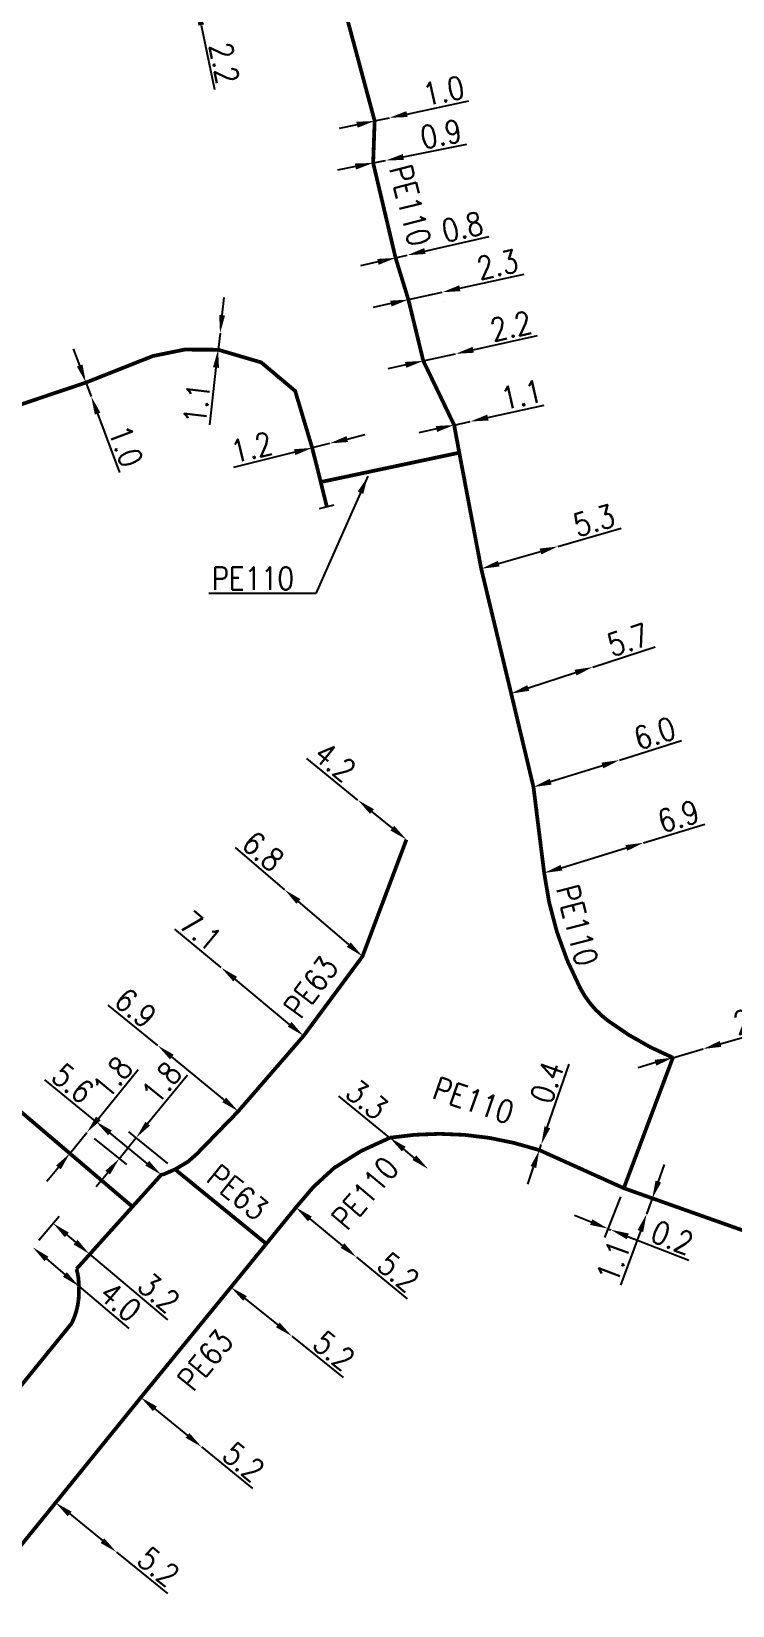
# Model space of a CAD drawing. Header units: millimetres. Extents: x 101000 to 102000, y 121011 to 122007.
# Drawn here: x 101534 to 101580.6, y 121221.8 to 121326.3 of the extents above; entities that cross this region are included whole.
import ezdxf
from ezdxf.enums import TextEntityAlignment as Align

# ---------------------------------------------------------------- set-up
doc = ezdxf.new("R2010")
doc.units = ezdxf.units.MM
doc.header["$PDMODE"] = 34
doc.linetypes.add('L_25_PE', pattern=[2000, 1000, 1000])
doc.layers.get('0').update_dxf_attribs({"linetype": 'CONTINUOUS'})
doc.layers.get('Defpoints').update_dxf_attribs({"linetype": 'CONTINUOUS'})
doc.layers.add('L_150', color=1, linetype='CONTINUOUS')
doc.layers.add('L_340', color=7, linetype='CONTINUOUS')
doc.styles.add('G_ROMANS', font='ROMANS.SHX', dxfattribs={"width": 0.75})
doc.styles.get("Standard").update_dxf_attribs({"font": 'romans.shx', "width": 0.85})
doc.dimstyles.get("Standard").update_dxf_attribs({"dimtxt": 1.5, "dimasz": 1.2, "dimexe": 0.625, "dimexo": 0.625, "dimgap": 0.25, "dimtad": 1, "dimdec": 1, "dimzin": 0, "dimdsep": 46, "dimtxsty": 'Standard', "dimcen": -0.5, "dimadec": 0, "dimazin": 0, "dimtfac": 1, "dimtdec": 1, "dimtmove": 0, "dimatfit": 3, "dimfxl": 0, "dimtolj": 1, "dimtzin": 0, "dimarcsym": 0})

# ---------------------------------------------------------------- blocks, each defined once
blk = doc.blocks.new('*D559')
at = {"layer": 'Defpoints', "color": 0, "linetype": 'Continuous', "transparency": 16777216}
for p in [(101573.35, 121249.5), (101574.86, 121247.78), (101574.86, 121247.78)]:
    blk.add_point(p, dxfattribs=at)
at = {"layer": 'L_150', "color": 0, "linetype": 'Continuous', "lineweight": -2, "transparency": 16777216}
for p, q in [((101575.65, 121249.94), (101576.06, 121251.07)), ((101573.94, 121249.29), (101575.82, 121248.6)), ((101575.24, 121248.82), (101574.86, 121247.78)), ((101574.45, 121246.65), (101573.14, 121243.06))]:
    blk.add_line(p, q, dxfattribs=at)
at = {"layer": 'L_150', "color": 0, "linetype": 'Continuous', "transparency": 16777216}
for points in [[(101575.46, 121250.01), (101575.83, 121249.87), (101575.24, 121248.82)], [(101574.26, 121246.72), (101574.64, 121246.59), (101574.86, 121247.78)]]:
    blk.add_solid(points, dxfattribs=at)
at = {"layer": 'L_150', "color": 0, "linetype": 'Continuous', "transparency": 16777216, "insert": (101572.65, 121244.64), "char_height": 1.5, "attachment_point": 5, "rotation": 69.9713}
blk.add_mtext('\\A1;1.1', dxfattribs=at)
blk = doc.blocks.new('*D560')
at = {"layer": 'Defpoints', "color": 0, "linetype": 'Continuous', "transparency": 16777216}
for p in [(101573.35, 121249.5), (101572.49, 121246.74), (101572.49, 121246.74)]:
    blk.add_point(p, dxfattribs=at)
at = {"layer": 'L_150', "color": 0, "linetype": 'Continuous', "lineweight": -2, "transparency": 16777216}
for p, q in [((101573.13, 121248.92), (101572.07, 121246.23)), ((101571.18, 121247.25), (101570.07, 121247.69)), ((101572.3, 121246.81), (101572.49, 121246.74)), ((101573.61, 121246.3), (101577.68, 121244.71))]:
    blk.add_line(p, q, dxfattribs=at)
at = {"layer": 'L_150', "color": 0, "linetype": 'Continuous', "transparency": 16777216}
for points in [[(101571.26, 121247.43), (101571.11, 121247.06), (101572.3, 121246.81)], [(101573.68, 121246.49), (101573.54, 121246.11), (101572.49, 121246.74)]]:
    blk.add_solid(points, dxfattribs=at)
at = {"layer": 'L_150', "color": 0, "linetype": 'Continuous', "transparency": 16777216, "insert": (101576.57, 121246.22), "char_height": 1.5, "attachment_point": 5, "rotation": 338.658}
blk.add_mtext('\\A1;0.2', dxfattribs=at)
blk = doc.blocks.new('*D561')
at = {"layer": 'Defpoints', "color": 0, "linetype": 'Continuous', "transparency": 16777216}
for p in [(101578.62, 121258.75), (101578.62, 121258.75), (101576.61, 121258.17)]:
    blk.add_point(p, dxfattribs=at)
at = {"layer": 'L_150', "color": 0, "linetype": 'Continuous', "lineweight": -2, "transparency": 16777216}
for p, q in [((101579.78, 121259.09), (101583.63, 121260.2)), ((101576.61, 121258.17), (101578.62, 121258.75)), ((101575.45, 121257.84), (101574.3, 121257.5))]:
    blk.add_line(p, q, dxfattribs=at)
at = {"layer": 'L_150', "color": 0, "linetype": 'Continuous', "transparency": 16777216}
for points in [[(101579.72, 121259.28), (101579.83, 121258.89), (101578.62, 121258.75)], [(101575.4, 121258.03), (101575.51, 121257.64), (101576.61, 121258.17)]]:
    blk.add_solid(points, dxfattribs=at)
at = {"layer": 'L_150', "color": 0, "linetype": 'Continuous', "transparency": 16777216, "insert": (101582, 121260.77), "char_height": 1.5, "attachment_point": 5, "rotation": 16.1341}
blk.add_mtext('\\A1;2.1', dxfattribs=at)
blk = doc.blocks.new('*D562')
at = {"layer": 'Defpoints', "color": 0, "linetype": 'Continuous', "transparency": 16777216}
for p in [(101567.87, 121252.41), (101567.74, 121252.03), (101567.74, 121252.03)]:
    blk.add_point(p, dxfattribs=at)
at = {"layer": 'L_150', "color": 0, "linetype": 'Continuous', "lineweight": -2, "transparency": 16777216}
for p, q in [((101568.27, 121253.54), (101569.73, 121257.73)), ((101567.74, 121252.03), (101567.87, 121252.41)), ((101567.34, 121250.9), (101566.95, 121249.77))]:
    blk.add_line(p, q, dxfattribs=at)
at = {"layer": 'L_150', "color": 0, "linetype": 'Continuous', "transparency": 16777216}
for points in [[(101568.08, 121253.61), (101568.46, 121253.48), (101567.87, 121252.41)], [(101567.16, 121250.97), (101567.53, 121250.84), (101567.74, 121252.03)]]:
    blk.add_solid(points, dxfattribs=at)
at = {"layer": 'L_150', "color": 0, "linetype": 'Continuous', "transparency": 16777216, "insert": (101568.25, 121256.53), "char_height": 1.5, "attachment_point": 5, "rotation": 70.7283}
blk.add_mtext('\\A1;0.4', dxfattribs=at)
blk = doc.blocks.new('*D568')
at = {"layer": 'Defpoints', "color": 0, "linetype": 'Continuous', "transparency": 16777216}
for p in [(101574.66, 121272.45), (101574.66, 121272.45), (101568.06, 121270.44)]:
    blk.add_point(p, dxfattribs=at)
at = {"layer": 'L_150', "color": 0, "linetype": 'Continuous', "lineweight": -2, "transparency": 16777216}
for p, q in [((101574.66, 121272.45), (101578.73, 121273.68)), ((101569.21, 121270.79), (101573.51, 121272.1))]:
    blk.add_line(p, q, dxfattribs=at)
at = {"layer": 'L_150', "color": 0, "linetype": 'Continuous', "transparency": 16777216}
for points in [[(101573.46, 121272.29), (101573.57, 121271.91), (101574.66, 121272.45)], [(101569.15, 121270.98), (101569.27, 121270.6), (101568.06, 121270.44)]]:
    blk.add_solid(points, dxfattribs=at)
at = {"layer": 'L_150', "color": 0, "linetype": 'Continuous', "transparency": 16777216, "insert": (101576.98, 121274.2), "char_height": 1.5, "attachment_point": 5, "rotation": 16.8906}
blk.add_mtext('\\A1;6.9', dxfattribs=at)
blk = doc.blocks.new('*D569')
at = {"layer": 'Defpoints', "color": 0, "linetype": 'Continuous', "transparency": 16777216}
for p in [(101573.07, 121277.94), (101573.07, 121277.94), (101567.35, 121276.15)]:
    blk.add_point(p, dxfattribs=at)
at = {"layer": 'L_150', "color": 0, "linetype": 'Continuous', "lineweight": -2, "transparency": 16777216}
for p, q in [((101573.07, 121277.94), (101577.19, 121279.23)), ((101568.49, 121276.51), (101571.93, 121277.58))]:
    blk.add_line(p, q, dxfattribs=at)
at = {"layer": 'L_150', "color": 0, "linetype": 'Continuous', "transparency": 16777216}
for points in [[(101571.87, 121277.77), (101571.99, 121277.39), (101573.07, 121277.94)], [(101568.43, 121276.7), (101568.55, 121276.31), (101567.35, 121276.15)]]:
    blk.add_solid(points, dxfattribs=at)
at = {"layer": 'L_150', "color": 0, "linetype": 'Continuous', "transparency": 16777216, "insert": (101575.4, 121279.72), "char_height": 1.5, "attachment_point": 5, "rotation": 17.4173}
blk.add_mtext('\\A1;6.0', dxfattribs=at)
blk = doc.blocks.new('*D570')
at = {"layer": 'Defpoints', "color": 0, "linetype": 'Continuous', "transparency": 16777216}
for p in [(101571.29, 121284.12), (101571.29, 121284.12), (101565.87, 121282.36)]:
    blk.add_point(p, dxfattribs=at)
at = {"layer": 'L_150', "color": 0, "linetype": 'Continuous', "lineweight": -2, "transparency": 16777216}
for p, q in [((101571.29, 121284.12), (101575.44, 121285.47)), ((101567.01, 121282.73), (101570.14, 121283.75))]:
    blk.add_line(p, q, dxfattribs=at)
at = {"layer": 'L_150', "color": 0, "linetype": 'Continuous', "transparency": 16777216}
for points in [[(101570.08, 121283.94), (101570.21, 121283.56), (101571.29, 121284.12)], [(101566.94, 121282.92), (101567.07, 121282.54), (101565.87, 121282.36)]]:
    blk.add_solid(points, dxfattribs=at)
at = {"layer": 'L_150', "color": 0, "linetype": 'Continuous', "transparency": 16777216, "insert": (101573.63, 121285.93), "char_height": 1.5, "attachment_point": 5, "rotation": 18.0118}
blk.add_mtext('\\A1;5.7', dxfattribs=at)
blk = doc.blocks.new('*D571')
at = {"layer": 'Defpoints', "color": 0, "linetype": 'Continuous', "transparency": 16777216}
for p in [(101568.97, 121292.13), (101568.97, 121292.13), (101563.88, 121290.65)]:
    blk.add_point(p, dxfattribs=at)
at = {"layer": 'L_150', "color": 0, "linetype": 'Continuous', "lineweight": -2, "transparency": 16777216}
for p, q in [((101568.97, 121292.13), (101573.17, 121293.34)), ((101565.03, 121290.99), (101567.82, 121291.79))]:
    blk.add_line(p, q, dxfattribs=at)
at = {"layer": 'L_150', "color": 0, "linetype": 'Continuous', "transparency": 16777216}
for points in [[(101567.76, 121291.99), (101567.87, 121291.6), (101568.97, 121292.13)], [(101564.98, 121291.18), (101565.09, 121290.8), (101563.88, 121290.65)]]:
    blk.add_solid(points, dxfattribs=at)
at = {"layer": 'L_150', "color": 0, "linetype": 'Continuous', "transparency": 16777216, "insert": (101571.37, 121293.86), "char_height": 1.5, "attachment_point": 5, "rotation": 16.1341}
blk.add_mtext('\\A1;5.3', dxfattribs=at)
blk = doc.blocks.new('*D572')
at = {"layer": 'Defpoints', "color": 0, "linetype": 'Continuous', "transparency": 16777216}
for p in [(101562.08, 121300.2), (101563.15, 121300.43), (101563.15, 121300.43)]:
    blk.add_point(p, dxfattribs=at)
at = {"layer": 'L_150', "color": 0, "linetype": 'Continuous', "lineweight": -2, "transparency": 16777216}
for p, q in [((101564.32, 121300.69), (101568.06, 121301.52)), ((101560.91, 121299.94), (101559.73, 121299.67)), ((101562.08, 121300.2), (101563.15, 121300.43))]:
    blk.add_line(p, q, dxfattribs=at)
at = {"layer": 'L_150', "color": 0, "linetype": 'Continuous', "transparency": 16777216}
for points in [[(101564.28, 121300.89), (101564.37, 121300.5), (101563.15, 121300.43)], [(101560.86, 121300.13), (101560.95, 121299.74), (101562.08, 121300.2)]]:
    blk.add_solid(points, dxfattribs=at)
at = {"layer": 'L_150', "color": 0, "linetype": 'Continuous', "transparency": 16777216, "insert": (101566.56, 121302.21), "char_height": 1.5, "attachment_point": 5, "rotation": 12.5219}
blk.add_mtext('\\A1;1.1', dxfattribs=at)
blk = doc.blocks.new('*D573')
at = {"layer": 'Defpoints', "color": 0, "linetype": 'Continuous', "transparency": 16777216}
for p in [(101562.18, 121304.93), (101562.18, 121304.93), (101560.03, 121304.46)]:
    blk.add_point(p, dxfattribs=at)
at = {"layer": 'L_150', "color": 0, "linetype": 'Continuous', "lineweight": -2, "transparency": 16777216}
for p, q in [((101563.35, 121305.19), (101567.61, 121306.14)), ((101560.03, 121304.46), (101562.18, 121304.93)), ((101558.86, 121304.2), (101557.68, 121303.94))]:
    blk.add_line(p, q, dxfattribs=at)
at = {"layer": 'L_150', "color": 0, "linetype": 'Continuous', "transparency": 16777216}
for points in [[(101563.3, 121305.39), (101563.39, 121305), (101562.18, 121304.93)], [(101558.81, 121304.39), (101558.9, 121304), (101560.03, 121304.46)]]:
    blk.add_solid(points, dxfattribs=at)
at = {"layer": 'L_150', "color": 0, "linetype": 'Continuous', "transparency": 16777216, "insert": (101565.85, 121306.77), "char_height": 1.5, "attachment_point": 5, "rotation": 12.5219}
blk.add_mtext('\\A1;2.2', dxfattribs=at)
blk = doc.blocks.new('*D574')
at = {"layer": 'Defpoints', "color": 0, "linetype": 'Continuous', "transparency": 16777216}
for p in [(101561.29, 121309.02), (101561.29, 121309.02), (101559.04, 121308.53)]:
    blk.add_point(p, dxfattribs=at)
at = {"layer": 'L_150', "color": 0, "linetype": 'Continuous', "lineweight": -2, "transparency": 16777216}
for p, q in [((101562.46, 121309.28), (101566.73, 121310.23)), ((101559.04, 121308.53), (101561.29, 121309.02)), ((101557.87, 121308.27), (101556.7, 121308.01)), ((101559.18, 121307.92), (101559.18, 121307.92)), ((101561.42, 121308.41), (101561.42, 121308.41))]:
    blk.add_line(p, q, dxfattribs=at)
at = {"layer": 'L_150', "color": 0, "linetype": 'Continuous', "transparency": 16777216}
for points in [[(101562.42, 121309.48), (101562.5, 121309.09), (101561.29, 121309.02)], [(101557.83, 121308.46), (101557.92, 121308.07), (101559.04, 121308.53)]]:
    blk.add_solid(points, dxfattribs=at)
at = {"layer": 'L_150', "color": 0, "linetype": 'Continuous', "transparency": 16777216, "insert": (101564.96, 121310.86), "char_height": 1.5, "attachment_point": 5, "rotation": 12.5219}
blk.add_mtext('\\A1;2.3', dxfattribs=at)
blk = doc.blocks.new('*D575')
at = {"layer": 'Defpoints', "color": 0, "linetype": 'Continuous', "transparency": 16777216}
for p in [(101558.19, 121311.3), (101558.97, 121311.48), (101558.97, 121311.48)]:
    blk.add_point(p, dxfattribs=at)
at = {"layer": 'L_150', "color": 0, "linetype": 'Continuous', "lineweight": -2, "transparency": 16777216}
for p, q in [((101560.14, 121311.75), (101564.4, 121312.73)), ((101557.02, 121311.04), (101555.85, 121310.77)), ((101558.19, 121311.3), (101558.97, 121311.48))]:
    blk.add_line(p, q, dxfattribs=at)
at = {"layer": 'L_150', "color": 0, "linetype": 'Continuous', "transparency": 16777216}
for points in [[(101560.09, 121311.95), (101560.18, 121311.56), (101558.97, 121311.48)], [(101556.97, 121311.23), (101557.06, 121310.84), (101558.19, 121311.3)]]:
    blk.add_solid(points, dxfattribs=at)
at = {"layer": 'L_150', "color": 0, "linetype": 'Continuous', "transparency": 16777216, "insert": (101562.63, 121313.35), "char_height": 1.5, "attachment_point": 5, "rotation": 12.8841}
blk.add_mtext('\\A1;0.8', dxfattribs=at)
blk = doc.blocks.new('*D576')
at = {"layer": 'Defpoints', "color": 0, "linetype": 'Continuous', "transparency": 16777216}
for p in [(101556.7, 121317.61), (101557.53, 121317.77), (101557.53, 121317.77)]:
    blk.add_point(p, dxfattribs=at)
at = {"layer": 'L_150', "color": 0, "linetype": 'Continuous', "lineweight": -2, "transparency": 16777216}
for p, q in [((101558.71, 121318.01), (101562.93, 121318.85)), ((101555.52, 121317.37), (101554.34, 121317.13)), ((101556.7, 121317.61), (101557.53, 121317.77))]:
    blk.add_line(p, q, dxfattribs=at)
at = {"layer": 'L_150', "color": 0, "linetype": 'Continuous', "transparency": 16777216}
for points in [[(101555.48, 121317.57), (101555.56, 121317.17), (101556.7, 121317.61)], [(101558.67, 121318.2), (101558.74, 121317.81), (101557.53, 121317.77)]]:
    blk.add_solid(points, dxfattribs=at)
at = {"layer": 'L_150', "color": 0, "linetype": 'Continuous', "transparency": 16777216, "insert": (101561.21, 121319.53), "char_height": 1.5, "attachment_point": 5, "rotation": 11.3113}
blk.add_mtext('\\A1;0.9', dxfattribs=at)
blk = doc.blocks.new('*D577')
at = {"layer": 'Defpoints', "color": 0, "linetype": 'Continuous', "transparency": 16777216}
for p in [(101556.8, 121320.4), (101557.78, 121320.61), (101557.78, 121320.61)]:
    blk.add_point(p, dxfattribs=at)
at = {"layer": 'L_150', "color": 0, "linetype": 'Continuous', "lineweight": -2, "transparency": 16777216}
for p, q in [((101558.95, 121320.86), (101563.05, 121321.73)), ((101556.8, 121320.4), (101557.78, 121320.61)), ((101555.63, 121320.15), (101554.45, 121319.89))]:
    blk.add_line(p, q, dxfattribs=at)
at = {"layer": 'L_150', "color": 0, "linetype": 'Continuous', "transparency": 16777216}
for points in [[(101555.58, 121320.34), (101555.67, 121319.95), (101556.8, 121320.4)], [(101558.91, 121321.05), (101558.99, 121320.66), (101557.78, 121320.61)]]:
    blk.add_solid(points, dxfattribs=at)
at = {"layer": 'L_150', "color": 0, "linetype": 'Continuous', "transparency": 16777216, "insert": (101561.38, 121322.4), "char_height": 1.5, "attachment_point": 5, "rotation": 12.0888}
blk.add_mtext('\\A1;1.0', dxfattribs=at)
blk = doc.blocks.new('*D591')
at = {"layer": 'Defpoints', "color": 0, "linetype": 'Continuous', "transparency": 16777216}
for p in [(101544.59, 121330.1), (101544.59, 121330.1), (101548.25, 121328.61)]:
    blk.add_point(p, dxfattribs=at)
at = {"layer": 'L_340', "color": 0, "linetype": 'Continuous', "lineweight": -2, "transparency": 16777216}
for p, q in [((101544.35, 121331.28), (101544.11, 121332.45)), ((101544.59, 121330.1), (101545.03, 121327.95)), ((101545.2, 121330.23), (101545.2, 121330.23)), ((101547.63, 121328.48), (101544.42, 121327.82)), ((101545.27, 121326.77), (101546.15, 121322.49))]:
    blk.add_line(p, q, dxfattribs=at)
at = {"layer": 'L_340', "color": 0, "linetype": 'Continuous', "transparency": 16777216}
for points in [[(101544.55, 121331.32), (101544.15, 121331.24), (101544.59, 121330.1)], [(101545.47, 121326.81), (101545.08, 121326.73), (101545.03, 121327.95)]]:
    blk.add_solid(points, dxfattribs=at)
at = {"layer": 'L_340', "color": 0, "linetype": 'Continuous', "transparency": 16777216, "insert": (101546.81, 121324.24), "char_height": 1.5, "attachment_point": 5, "rotation": 281.5734}
blk.add_mtext('\\A1;2.2', dxfattribs=at)
blk = doc.blocks.new('*D603')
at = {"layer": 'Defpoints', "color": 0, "linetype": 'Continuous', "transparency": 16777216}
for p in [(101552.65, 121298.68), (101553.81, 121298.98), (101553.81, 121298.98)]:
    blk.add_point(p, dxfattribs=at)
at = {"layer": 'L_150', "color": 0, "linetype": 'Continuous', "lineweight": -2, "transparency": 16777216}
for p, q in [((101554.98, 121299.27), (101556.14, 121299.56)), ((101551.49, 121298.39), (101547.42, 121297.38)), ((101553.81, 121298.98), (101552.65, 121298.68))]:
    blk.add_line(p, q, dxfattribs=at)
at = {"layer": 'L_150', "color": 0, "linetype": 'Continuous', "transparency": 16777216}
for points in [[(101554.93, 121299.46), (101555.03, 121299.07), (101553.81, 121298.98)], [(101551.44, 121298.59), (101551.53, 121298.2), (101552.65, 121298.68)]]:
    blk.add_solid(points, dxfattribs=at)
at = {"layer": 'L_150', "color": 0, "linetype": 'Continuous', "transparency": 16777216, "insert": (101548.63, 121298.71), "char_height": 1.5, "attachment_point": 5, "rotation": 14.0032}
blk.add_mtext('\\A1;1.2', dxfattribs=at)
blk = doc.blocks.new('*D604')
at = {"layer": 'Defpoints', "color": 0, "linetype": 'Continuous', "transparency": 16777216}
for p in [(101546.53, 121306.3), (101546.53, 121306.3), (101546.4, 121305.2)]:
    blk.add_point(p, dxfattribs=at)
at = {"layer": 'L_150', "color": 0, "linetype": 'Continuous', "lineweight": -2, "transparency": 16777216}
for p, q in [((101546.66, 121307.49), (101546.8, 121308.68)), ((101546.53, 121306.3), (101546.4, 121305.2)), ((101546.26, 121304.01), (101545.82, 121300.21))]:
    blk.add_line(p, q, dxfattribs=at)
at = {"layer": 'L_150', "color": 0, "linetype": 'Continuous', "transparency": 16777216}
for points in [[(101546.47, 121307.51), (101546.86, 121307.47), (101546.53, 121306.3)], [(101546.06, 121304.04), (101546.46, 121303.99), (101546.4, 121305.2)]]:
    blk.add_solid(points, dxfattribs=at)
at = {"layer": 'L_150', "color": 0, "linetype": 'Continuous', "transparency": 16777216, "insert": (101544.98, 121301.63), "char_height": 1.5, "attachment_point": 5, "rotation": 83.4055}
blk.add_mtext('\\A1;1.1', dxfattribs=at)
blk = doc.blocks.new('L_340_07')
at = {"color": 0, "linetype": 'Continuous', "const_width": 0.25, "flags": 128}
blk.add_lwpolyline([(0, 0), (1.25, 0)], dxfattribs=at)
at = {"color": 0, "linetype": 'Continuous', "flags": 128}
blk.add_lwpolyline([(1.25, -0.5), (1.25, 0.5)], dxfattribs=at)
at = {"color": 0, "linetype": 'Continuous', "style": 'G_ROMANS', "width": 0.75, "flags": 3}
for tag, p in [('DEF_LEG', (0.72, -3.47)), ('DEF_COUP', (0.72, -5.97)), ('DEF_TYPE', (0.72, -8.47))]:
    blk.add_attdef(tag, text='', height=1.2, dxfattribs=at).set_placement(p, align=Align.MIDDLE)
blk = doc.blocks.new('*D616')
at = {"layer": 'Defpoints', "color": 0, "linetype": 'Continuous', "transparency": 16777216}
for p in [(101537.62, 121303.02), (101537.97, 121302.09), (101537.97, 121302.09)]:
    blk.add_point(p, dxfattribs=at)
at = {"layer": 'L_150', "color": 0, "linetype": 'Continuous', "lineweight": -2, "transparency": 16777216}
for p, q in [((101537.21, 121304.15), (101536.79, 121305.27)), ((101537.62, 121303.02), (101537.97, 121302.09)), ((101538.39, 121300.96), (101539.86, 121297.04))]:
    blk.add_line(p, q, dxfattribs=at)
at = {"layer": 'L_150', "color": 0, "linetype": 'Continuous', "transparency": 16777216}
for points in [[(101537.39, 121304.22), (101537.02, 121304.08), (101537.62, 121303.02)], [(101538.58, 121301.03), (101538.21, 121300.89), (101537.97, 121302.09)]]:
    blk.add_solid(points, dxfattribs=at)
at = {"layer": 'L_150', "color": 0, "linetype": 'Continuous', "transparency": 16777216, "insert": (101540.27, 121298.79), "char_height": 1.5, "attachment_point": 5, "rotation": 290.4404}
blk.add_mtext('\\A1;1.0', dxfattribs=at)
blk = doc.blocks.new('*D617')
at = {"layer": 'Defpoints', "color": 0, "linetype": 'Continuous', "transparency": 16777216}
for p in [(101555.69, 121275.28), (101555.69, 121275.28), (101558.91, 121272.66)]:
    blk.add_point(p, dxfattribs=at)
at = {"layer": 'L_150', "color": 0, "linetype": 'Continuous', "lineweight": -2, "transparency": 16777216}
for p, q in [((101555.69, 121275.28), (101552.3, 121278.05)), ((101557.98, 121273.42), (101556.62, 121274.53))]:
    blk.add_line(p, q, dxfattribs=at)
at = {"layer": 'L_150', "color": 0, "linetype": 'Continuous', "transparency": 16777216}
for points in [[(101556.75, 121274.68), (101556.49, 121274.37), (101555.69, 121275.28)], [(101558.1, 121273.57), (101557.85, 121273.26), (101558.91, 121272.66)]]:
    blk.add_solid(points, dxfattribs=at)
at = {"layer": 'L_150', "color": 0, "linetype": 'Continuous', "transparency": 16777216, "insert": (101554.16, 121277.82), "char_height": 1.5, "attachment_point": 5, "rotation": 320.8073}
blk.add_mtext('\\A1;4.2', dxfattribs=at)
blk = doc.blocks.new('*D618')
at = {"layer": 'Defpoints', "color": 0, "linetype": 'Continuous', "transparency": 16777216}
for p in [(101550.83, 121269.32), (101550.83, 121269.32), (101555.99, 121264.9)]:
    blk.add_point(p, dxfattribs=at)
at = {"layer": 'L_150', "color": 0, "linetype": 'Continuous', "lineweight": -2, "transparency": 16777216}
for p, q in [((101550.83, 121269.32), (101547.56, 121272.13)), ((101555.08, 121265.68), (101551.74, 121268.54))]:
    blk.add_line(p, q, dxfattribs=at)
at = {"layer": 'L_150', "color": 0, "linetype": 'Continuous', "transparency": 16777216}
for points in [[(101551.87, 121268.7), (101551.61, 121268.39), (101550.83, 121269.32)], [(101555.21, 121265.83), (101554.95, 121265.53), (101555.99, 121264.9)]]:
    blk.add_solid(points, dxfattribs=at)
at = {"layer": 'L_150', "color": 0, "linetype": 'Continuous', "transparency": 16777216, "insert": (101549.39, 121271.88), "char_height": 1.5, "attachment_point": 5, "rotation": 319.3919}
blk.add_mtext('\\A1;6.8', dxfattribs=at)
blk = doc.blocks.new('*D619')
at = {"layer": 'Defpoints', "color": 0, "linetype": 'Continuous', "transparency": 16777216}
for p in [(101546.61, 121264.15), (101546.61, 121264.15), (101552.08, 121259.62)]:
    blk.add_point(p, dxfattribs=at)
at = {"layer": 'L_150', "color": 0, "linetype": 'Continuous', "lineweight": -2, "transparency": 16777216}
for p, q in [((101546.61, 121264.15), (101543.53, 121266.71)), ((101551.15, 121260.38), (101547.54, 121263.38))]:
    blk.add_line(p, q, dxfattribs=at)
at = {"layer": 'L_150', "color": 0, "linetype": 'Continuous', "transparency": 16777216}
for points in [[(101547.66, 121263.54), (101547.41, 121263.23), (101546.61, 121264.15)], [(101551.28, 121260.54), (101551.03, 121260.23), (101552.08, 121259.62)]]:
    blk.add_solid(points, dxfattribs=at)
at = {"layer": 'L_150', "color": 0, "linetype": 'Continuous', "transparency": 16777216, "insert": (101545.25, 121266.58), "char_height": 1.5, "attachment_point": 5, "rotation": 320.3338}
blk.add_mtext('\\A1;7.1', dxfattribs=at)
blk = doc.blocks.new('*D620')
at = {"layer": 'Defpoints', "color": 0, "linetype": 'Continuous', "transparency": 16777216}
for p in [(101542.39, 121258.98), (101542.39, 121258.98), (101547.74, 121254.61)]:
    blk.add_point(p, dxfattribs=at)
at = {"layer": 'L_150', "color": 0, "linetype": 'Continuous', "lineweight": -2, "transparency": 16777216}
for p, q in [((101542.39, 121258.98), (101539.1, 121261.66)), ((101546.81, 121255.37), (101543.32, 121258.22))]:
    blk.add_line(p, q, dxfattribs=at)
at = {"layer": 'L_150', "color": 0, "linetype": 'Continuous', "transparency": 16777216}
for points in [[(101543.45, 121258.37), (101543.2, 121258.06), (101542.39, 121258.98)], [(101546.93, 121255.52), (101546.68, 121255.21), (101547.74, 121254.61)]]:
    blk.add_solid(points, dxfattribs=at)
at = {"layer": 'L_150', "color": 0, "linetype": 'Continuous', "transparency": 16777216, "insert": (101540.92, 121261.47), "char_height": 1.5, "attachment_point": 5, "rotation": 320.7547}
blk.add_mtext('\\A1;6.9', dxfattribs=at)
blk = doc.blocks.new('*D621')
at = {"layer": 'Defpoints', "color": 0, "linetype": 'Continuous', "transparency": 16777216}
for p in [(101538.28, 121253.93), (101538.28, 121253.93), (101542.62, 121250.39)]:
    blk.add_point(p, dxfattribs=at)
at = {"layer": 'L_150', "color": 0, "linetype": 'Continuous', "lineweight": -2, "transparency": 16777216}
for p, q in [((101538.28, 121253.93), (101534.89, 121256.7)), ((101541.69, 121251.15), (101539.21, 121253.17))]:
    blk.add_line(p, q, dxfattribs=at)
at = {"layer": 'L_150', "color": 0, "linetype": 'Continuous', "transparency": 16777216}
for points in [[(101539.34, 121253.33), (101539.09, 121253.02), (101538.28, 121253.93)], [(101541.82, 121251.31), (101541.57, 121251), (101542.62, 121250.39)]]:
    blk.add_solid(points, dxfattribs=at)
at = {"layer": 'L_150', "color": 0, "linetype": 'Continuous', "transparency": 16777216, "insert": (101536.75, 121256.47), "char_height": 1.5, "attachment_point": 5, "rotation": 320.8051}
blk.add_mtext('\\A1;5.6', dxfattribs=at)
blk = doc.blocks.new('*D622')
at = {"layer": 'Defpoints', "color": 0, "linetype": 'Continuous', "transparency": 16777216}
for p in [(101537.69, 121253.21), (101539.83, 121251.46), (101543.54, 121250.75)]:
    blk.add_point(p, dxfattribs=at)
at = {"layer": 'L_150', "color": 0, "linetype": 'Continuous', "lineweight": -2, "transparency": 16777216}
for p, q in [((101541.72, 121253.79), (101544.37, 121257.04)), ((101538.17, 121252.81), (101540.31, 121251.07)), ((101539.83, 121251.46), (101540.96, 121252.86)), ((101543.06, 121251.15), (101540.48, 121253.25)), ((101539.07, 121250.53), (101538.31, 121249.6))]:
    blk.add_line(p, q, dxfattribs=at)
at = {"layer": 'L_150', "color": 0, "linetype": 'Continuous', "transparency": 16777216}
for points in [[(101541.57, 121253.91), (101541.88, 121253.66), (101540.96, 121252.86)], [(101538.91, 121250.66), (101539.22, 121250.41), (101539.83, 121251.46)]]:
    blk.add_solid(points, dxfattribs=at)
at = {"layer": 'L_150', "color": 0, "linetype": 'Continuous', "transparency": 16777216, "insert": (101542.65, 121256.51), "char_height": 1.5, "attachment_point": 5, "rotation": 50.8068}
blk.add_mtext('\\A1;1.8', dxfattribs=at)
blk = doc.blocks.new('*D623')
at = {"layer": 'Defpoints', "color": 0, "linetype": 'Continuous', "transparency": 16777216}
for p in [(101537.69, 121253.21), (101537.69, 121253.21), (101536.55, 121251.81)]:
    blk.add_point(p, dxfattribs=at)
at = {"layer": 'L_150', "color": 0, "linetype": 'Continuous', "lineweight": -2, "transparency": 16777216}
for p, q in [((101538.45, 121254.14), (101541.09, 121257.38)), ((101536.55, 121251.81), (101537.69, 121253.21)), ((101535.79, 121250.88), (101535.03, 121249.95))]:
    blk.add_line(p, q, dxfattribs=at)
at = {"layer": 'L_150', "color": 0, "linetype": 'Continuous', "transparency": 16777216}
for points in [[(101538.29, 121254.26), (101538.6, 121254.01), (101537.69, 121253.21)], [(101535.64, 121251.01), (101535.95, 121250.75), (101536.55, 121251.81)]]:
    blk.add_solid(points, dxfattribs=at)
at = {"layer": 'L_150', "color": 0, "linetype": 'Continuous', "transparency": 16777216, "insert": (101539.38, 121256.86), "char_height": 1.5, "attachment_point": 5, "rotation": 50.8068}
blk.add_mtext('\\A1;1.8', dxfattribs=at)
blk = doc.blocks.new('*D628')
at = {"layer": 'Defpoints', "color": 0, "linetype": 'Continuous', "transparency": 16777216}
for p in [(101535.44, 121247.17), (101534.09, 121245.57), (101536.99, 121244.13)]:
    blk.add_point(p, dxfattribs=at)
at = {"layer": 'L_150', "color": 0, "linetype": 'Continuous', "lineweight": -2, "transparency": 16777216}
for p, q in [((101534.49, 121246.05), (101535.84, 121247.65)), ((101536.35, 121246.4), (101536.93, 121245.91)), ((101537.4, 121244.61), (101538.25, 121245.61)), ((101537.84, 121245.14), (101543.03, 121240.75))]:
    blk.add_line(p, q, dxfattribs=at)
at = {"layer": 'L_150', "color": 0, "linetype": 'Continuous', "transparency": 16777216}
for points in [[(101536.48, 121246.55), (101536.22, 121246.24), (101535.44, 121247.17)], [(101537.06, 121246.07), (101536.8, 121245.76), (101537.84, 121245.14)]]:
    blk.add_solid(points, dxfattribs=at)
at = {"layer": 'L_150', "color": 0, "linetype": 'Continuous', "transparency": 16777216, "insert": (101542.47, 121242.54), "char_height": 1.5, "attachment_point": 5, "rotation": 319.7683}
blk.add_mtext('\\A1;3.2', dxfattribs=at)
blk = doc.blocks.new('*D629')
at = {"layer": 'Defpoints', "color": 0, "linetype": 'Continuous', "transparency": 16777216}
for p in [(101557.81, 121252.85), (101560.36, 121250.77), (101560.36, 121250.77)]:
    blk.add_point(p, dxfattribs=at)
at = {"layer": 'L_150', "color": 0, "linetype": 'Continuous', "lineweight": -2, "transparency": 16777216}
for p, q in [((101557.81, 121252.85), (101554.42, 121255.62)), ((101559.43, 121251.52), (101558.74, 121252.09))]:
    blk.add_line(p, q, dxfattribs=at)
at = {"layer": 'L_150', "color": 0, "linetype": 'Continuous', "transparency": 16777216}
for points in [[(101558.86, 121252.25), (101558.61, 121251.94), (101557.81, 121252.85)], [(101559.56, 121251.68), (101559.31, 121251.37), (101560.36, 121250.77)]]:
    blk.add_solid(points, dxfattribs=at)
at = {"layer": 'L_150', "color": 0, "linetype": 'Continuous', "transparency": 16777216, "insert": (101556.28, 121255.39), "char_height": 1.5, "attachment_point": 5, "rotation": 320.7764}
blk.add_mtext('\\A1;3.3', dxfattribs=at)
blk = doc.blocks.new('*D630')
at = {"layer": 'Defpoints', "color": 0, "linetype": 'Continuous', "transparency": 16777216}
for p in [(101551.57, 121248.22), (101555.59, 121244.92), (101555.59, 121244.92)]:
    blk.add_point(p, dxfattribs=at)
at = {"layer": 'L_150', "color": 0, "linetype": 'Continuous', "lineweight": -2, "transparency": 16777216}
for p, q in [((101552.5, 121247.46), (101554.66, 121245.68)), ((101555.59, 121244.92), (101558.97, 121242.15))]:
    blk.add_line(p, q, dxfattribs=at)
at = {"layer": 'L_150', "color": 0, "linetype": 'Continuous', "transparency": 16777216}
for points in [[(101552.63, 121247.61), (101552.37, 121247.3), (101551.57, 121248.22)], [(101554.79, 121245.84), (101554.54, 121245.53), (101555.59, 121244.92)]]:
    blk.add_solid(points, dxfattribs=at)
at = {"layer": 'L_150', "color": 0, "linetype": 'Continuous', "transparency": 16777216, "insert": (101558.38, 121243.92), "char_height": 1.5, "attachment_point": 5, "rotation": 320.6081}
blk.add_mtext('\\A1;5.2', dxfattribs=at)
blk = doc.blocks.new('*D631')
at = {"layer": 'Defpoints', "color": 0, "linetype": 'Continuous', "transparency": 16777216}
for p in [(101547.25, 121242.92), (101551.3, 121239.67), (101551.3, 121239.67)]:
    blk.add_point(p, dxfattribs=at)
at = {"layer": 'L_150', "color": 0, "linetype": 'Continuous', "lineweight": -2, "transparency": 16777216}
for p, q in [((101548.18, 121242.17), (101550.37, 121240.42)), ((101551.3, 121239.67), (101554.71, 121236.93))]:
    blk.add_line(p, q, dxfattribs=at)
at = {"layer": 'L_150', "color": 0, "linetype": 'Continuous', "transparency": 16777216}
for points in [[(101548.31, 121242.33), (101548.06, 121242.02), (101547.25, 121242.92)], [(101550.49, 121240.57), (101550.24, 121240.26), (101551.3, 121239.67)]]:
    blk.add_solid(points, dxfattribs=at)
at = {"layer": 'L_150', "color": 0, "linetype": 'Continuous', "transparency": 16777216, "insert": (101554.1, 121238.7), "char_height": 1.5, "attachment_point": 5, "rotation": 321.2399}
blk.add_mtext('\\A1;5.2', dxfattribs=at)
blk = doc.blocks.new('*D632')
at = {"layer": 'Defpoints', "color": 0, "linetype": 'Continuous', "transparency": 16777216}
for p in [(101541.27, 121235.6), (101545.3, 121232.31), (101545.3, 121232.31)]:
    blk.add_point(p, dxfattribs=at)
at = {"layer": 'L_150', "color": 0, "linetype": 'Continuous', "lineweight": -2, "transparency": 16777216}
for p, q in [((101542.2, 121234.84), (101544.37, 121233.07)), ((101545.3, 121232.31), (101548.68, 121229.55))]:
    blk.add_line(p, q, dxfattribs=at)
at = {"layer": 'L_150', "color": 0, "linetype": 'Continuous', "transparency": 16777216}
for points in [[(101542.33, 121235), (101542.07, 121234.69), (101541.27, 121235.6)], [(101544.5, 121233.23), (101544.24, 121232.92), (101545.3, 121232.31)]]:
    blk.add_solid(points, dxfattribs=at)
at = {"layer": 'L_150', "color": 0, "linetype": 'Continuous', "transparency": 16777216, "insert": (101548.09, 121231.32), "char_height": 1.5, "attachment_point": 5, "rotation": 320.7608}
blk.add_mtext('\\A1;5.2', dxfattribs=at)
blk = doc.blocks.new('*D633')
at = {"layer": 'Defpoints', "color": 0, "linetype": 'Continuous', "transparency": 16777216}
for p in [(101535.61, 121228.61), (101539.64, 121225.33), (101539.64, 121225.33)]:
    blk.add_point(p, dxfattribs=at)
at = {"layer": 'L_150', "color": 0, "linetype": 'Continuous', "lineweight": -2, "transparency": 16777216}
for p, q in [((101536.54, 121227.86), (101538.71, 121226.09)), ((101539.64, 121225.33), (101543.03, 121222.57))]:
    blk.add_line(p, q, dxfattribs=at)
at = {"layer": 'L_150', "color": 0, "linetype": 'Continuous', "transparency": 16777216}
for points in [[(101536.67, 121228.01), (101536.41, 121227.7), (101535.61, 121228.61)], [(101538.84, 121226.24), (101538.59, 121225.93), (101539.64, 121225.33)]]:
    blk.add_solid(points, dxfattribs=at)
at = {"layer": 'L_150', "color": 0, "linetype": 'Continuous', "transparency": 16777216, "insert": (101542.44, 121224.35), "char_height": 1.5, "attachment_point": 5, "rotation": 320.8835}
blk.add_mtext('\\A1;5.2', dxfattribs=at)
blk = doc.blocks.new('*D640')
at = {"layer": 'Defpoints', "color": 0, "linetype": 'Continuous', "transparency": 16777216}
for p in [(101534.09, 121245.57), (101534.09, 121245.57), (101537.14, 121242.99)]:
    blk.add_point(p, dxfattribs=at)
at = {"layer": 'L_150', "color": 0, "linetype": 'Continuous', "lineweight": -2, "transparency": 16777216}
for p, q in [((101535, 121244.8), (101536.22, 121243.77)), ((101537.14, 121242.99), (101540.48, 121240.17))]:
    blk.add_line(p, q, dxfattribs=at)
at = {"layer": 'L_150', "color": 0, "linetype": 'Continuous', "transparency": 16777216}
for points in [[(101535.13, 121244.95), (101534.87, 121244.65), (101534.09, 121245.57)], [(101536.35, 121243.92), (101536.1, 121243.61), (101537.14, 121242.99)]]:
    blk.add_solid(points, dxfattribs=at)
at = {"layer": 'L_150', "color": 0, "linetype": 'Continuous', "transparency": 16777216, "insert": (101539.91, 121241.96), "char_height": 1.5, "attachment_point": 5, "rotation": 319.7683}
blk.add_mtext('\\A1;4.0', dxfattribs=at)

msp = doc.modelspace()

# ---------------------------------------------------------------- linework, layer by layer
at = {"layer": 'L_150', "linetype": 'L_25_PE', "const_width": 0.25, "flags": 128}
for points in [[(101539.67, 121397.74), (101543.11, 121381.07), (101546.69, 121364.01), (101546.96, 121362.72), (101550.55, 121345.88), (101553.18, 121333.58), (101554.09, 121330.78), (101555, 121327.1), (101556.8, 121320.4), (101556.7, 121317.61), (101558.19, 121311.3), (101559.04, 121308.53), (101560.03, 121304.46), (101562.08, 121300.2), (101562.42, 121298.36), (101563.88, 121290.65), (101565.87, 121282.36), (101567.35, 121276.15), (101568.06, 121270.44, 0.089761), (101570.45, 121262.8, 0.112947), (101572.32, 121260.61, 0.060498), (101576.61, 121258.17), (101573.35, 121249.5)], [(101558.91, 121272.66), (101555.99, 121264.9), (101552.08, 121259.62), (101547.74, 121254.61), (101544.99, 121251.78), (101544.41, 121251.27), (101543.54, 121250.75), (101542.8, 121250.43), (101542.62, 121250.39), (101540.71, 121248.27), (101536.99, 121244.13, -0.086278), (101537.14, 121242.99, -0.137047), (101536.67, 121240.52), (101533.29, 121236.36), (101525.08, 121226.26), (101514.69, 121213.63), (101513.36, 121212.01)], [(101643.25, 121127.91), (101642.28, 121133.95), (101639.42, 121148.03), (101636.75, 121162.21), (101634.48, 121169.38), (101633.15, 121181.2), (101633.1, 121181.58), (101631.4, 121188.53), (101627.31, 121210.34), (101624.69, 121224.37, 0.14502), (101619.75, 121231.46), (101615.24, 121234.26), (101606.06, 121237.58), (101597.89, 121240.56), (101586.88, 121244.7), (101573.35, 121249.5), (101567.74, 121252.03), (101566.04, 121252.51, 0.100379), (101557.81, 121252.85), (101555.88, 121251.96), (101554.1, 121250.84), (101552.73, 121249.58), (101551.57, 121248.22), (101547.25, 121242.92), (101541.27, 121235.6), (101535.61, 121228.61), (101526.81, 121217.77), (101511.86, 121199.4), (101511.18, 121198.56)]]:
    msp.add_lwpolyline(points, format="xyb", dxfattribs=at)
for points in [[(101553.32, 121295.99), (101553.22, 121296.41), (101552.65, 121298.68), (101551.52, 121302.46), (101549.26, 121304.36), (101546.4, 121305.2), (101544.17, 121305.21), (101542.06, 121304.78), (101537.62, 121303.02), (101529.18, 121300.18), (101504.35, 121292.02), (101476.57, 121282.15), (101472.95, 121280.87), (101469.43, 121280.39), (101451.85, 121274.74), (101430.4, 121267.56), (101407.19, 121260.74), (101404.41, 121256.56)], [(101562.42, 121298.36), (101553.22, 121296.41), (101553.22, 121296.41)], [(101498.71, 121237.38), (101502.38, 121241.8), (101518.65, 121261.35), (101521.42, 121264.69), (101523.23, 121263.15), (101536.55, 121251.81), (101540.71, 121248.27)], [(101543.54, 121250.75), (101549.6, 121245.81)]]:
    msp.add_lwpolyline(points, dxfattribs=at)

# ---------------------------------------------------------------- block references
at = {"layer": 'L_340', "rotation": 284.0032070998126}
msp.add_blockref('L_340_07', (101553.32, 121295.99), dxfattribs=at)

# ---------------------------------------------------------------- texts
at = {"layer": 'L_150', "linetype": 'Continuous', "width": 0.85}
for s, rotation, p in [('PE110', 284.376, (101559.16, 121314.79)), ('PE110', 284.376, (101570.26, 121266.97)), ('PE63', 53.3036, (101552.57, 121262.86)), ('PE110', 340.9725, (101563.37, 121255.33)), ('PE110', 49.6208, (101556.16, 121249.17)), ('PE63', 320.7756, (101547.69, 121249.22)), ('PE63', 50.7733, (101545.55, 121238.07))]:
    msp.add_text(s, height=1.5, rotation=rotation, dxfattribs=at).set_placement(p, align=Align.MIDDLE)
at = {"layer": 'L_150', "linetype": 'Continuous', "insert": (101551.44, 121289.26), "char_height": 1.5, "attachment_point": 9}
msp.add_mtext('PE110', dxfattribs=at)

# ---------------------------------------------------------------- dimensions: what is measured, and where the dimension line sits
at = {"layer": 'L_150', "linetype": 'Continuous'}
for base, p1, p2, angle, picture, middle in [((101557.78, 121320.61), (101556.8, 121320.4), (101557.78, 121320.61), 192.0888, '*D577', (101561.59, 121321.42)), ((101557.53, 121317.77), (101556.7, 121317.61), (101557.53, 121317.77), 191.3113, '*D576', (101561.41, 121318.55)), ((101558.97, 121311.48), (101558.19, 121311.3), (101558.97, 121311.48), 192.8841, '*D575', (101562.85, 121312.37)), ((101561.29, 121309.02), (101559.04, 121308.53), (101561.29, 121309.02), 192.5219, '*D574', (101565.18, 121309.89)), ((101546.53, 121306.3), (101546.4, 121305.2), (101546.53, 121306.3), 263.4055, '*D604', (101545.97, 121301.52)), ((101562.18, 121304.93), (101560.03, 121304.46), (101562.18, 121304.93), 192.5219, '*D573', (101566.07, 121305.8)), ((101537.97, 121302.09), (101537.62, 121303.02), (101537.97, 121302.09), 110.4404, '*D616', (101539.33, 121298.44)), ((101563.15, 121300.43), (101562.08, 121300.2), (101563.15, 121300.43), 192.5219, '*D572', (101566.77, 121301.24)), ((101553.81, 121298.98), (101552.65, 121298.68), (101553.81, 121298.98), 194.0032, '*D603', (101548.87, 121297.74)), ((101568.97, 121292.13), (101563.88, 121290.65), (101568.97, 121292.13), 196.1341, '*D571', (101571.65, 121292.9)), ((101571.29, 121284.12), (101565.87, 121282.36), (101571.29, 121284.12), 198.0118, '*D570', (101573.94, 121284.98)), ((101573.07, 121277.94), (101567.35, 121276.15), (101573.07, 121277.94), 197.4173, '*D569', (101575.7, 121278.77)), ((101555.691, 121275.284), (101558.907355, 121272.66149), (101555.691, 121275.284), 320.807328, '*D617', (101553.532001, 121277.044377)), ((101574.66, 121272.45), (101568.06, 121270.44), (101574.66, 121272.45), 196.8906, '*D568', (101577.27, 121273.24)), ((101550.83, 121269.32), (101555.99, 121264.9), (101550.83, 121269.32), 319.3919, '*D618', (101548.74, 121271.12)), ((101546.61, 121264.15), (101552.08, 121259.62), (101546.61, 121264.15), 320.3338, '*D619', (101544.61, 121265.81)), ((101542.39, 121258.98), (101547.74, 121254.61), (101542.39, 121258.98), 320.7547, '*D620', (101540.28, 121260.7)), ((101578.62, 121258.75), (101576.61, 121258.17), (101578.62, 121258.75), 196.1341, '*D561', (101582.28, 121259.81)), ((101538.28, 121253.93), (101542.62, 121250.39), (101538.28, 121253.93), 320.8051, '*D621', (101536.12, 121255.69)), ((101537.69, 121253.21), (101536.55, 121251.81), (101537.69, 121253.21), 230.8068, '*D623', (101540.15, 121256.22)), ((101539.83, 121251.46), (101543.54, 121250.75), (101537.69, 121253.21), 50.8068, '*D622', (101543.42, 121255.88)), ((101567.74, 121252.03), (101567.87, 121252.41), (101567.74, 121252.03), 70.7283, '*D562', (101569.2, 121256.2)), ((101560.36, 121250.77), (101557.81, 121252.85), (101560.36, 121250.77), 140.7764, '*D629', (101555.65, 121254.61)), ((101574.86, 121247.78), (101573.35, 121249.5), (101574.86, 121247.78), 69.9713, '*D559', (101573.59, 121244.29)), ((101572.49, 121246.74), (101573.35, 121249.5), (101572.49, 121246.74), 158.658, '*D560', (101576.2, 121245.29)), ((101555.59, 121244.92), (101551.57, 121248.22), (101555.59, 121244.92), 140.6081, '*D630', (101557.74, 121243.15)), ((101535.438, 121247.1719), (101536.9936, 121244.1336), (101534.087, 121245.575), 319.7683, '*D628', (101541.8192, 121241.7733)), ((101534.09, 121245.57), (101537.14, 121242.99), (101534.09, 121245.57), 319.7683, '*D640', (101539.27, 121241.19)), ((101551.3, 121239.67), (101547.25, 121242.92), (101551.3, 121239.67), 141.2399, '*D631', (101553.48, 121237.92)), ((101545.3, 121232.31), (101541.27, 121235.6), (101545.3, 121232.31), 140.7608, '*D632', (101547.46, 121230.55)), ((101539.64, 121225.33), (101535.61, 121228.61), (101539.64, 121225.33), 140.8835, '*D633', (101541.8, 121223.57))]:
    dim = msp.add_linear_dim(base=base, p1=p1, p2=p2, angle=angle, dimstyle='Standard', dxfattribs=at)
    dim.commit()
    dim.dimension.update_dxf_attribs({"geometry": picture, "text_midpoint": middle, "dimtype": 160})
at = {"layer": 'L_340', "linetype": 'Continuous'}
dim = msp.add_linear_dim(base=(101544.59, 121330.1), p1=(101548.25, 121328.61), p2=(101544.59, 121330.1), angle=281.5734, dimstyle='Standard', dxfattribs=at)
dim.commit()
dim.dimension.update_dxf_attribs({"geometry": '*D591', "text_midpoint": (101545.83, 121324.04), "dimtype": 160})

# ---------------------------------------------------------------- leaders
at = {"layer": 'L_150', "linetype": 'Continuous', "annotation_type": 0, "has_hookline": 1, "hookline_direction": 1, "text_width": 5.65}
msp.add_leader([(101556.35, 121296.8), (101552.89, 121289.01), (101551.69, 121289.01)], dimstyle='Standard', dxfattribs=at)

doc.saveas('drawing.dxf')
